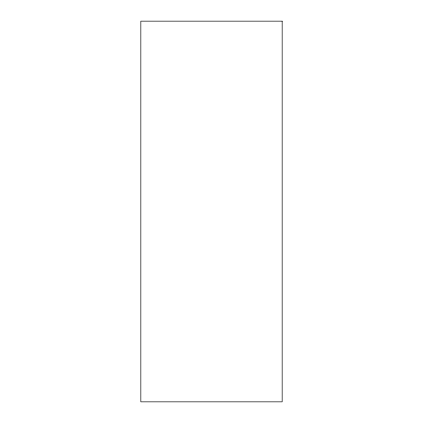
<?xml version="1.0" encoding="UTF-8"?>
<svg xmlns="http://www.w3.org/2000/svg" width="423" height="423" viewBox="0 0 423 423"><rect width="100%" height="100%" fill="white"/><g stroke="black" fill="none" stroke-linecap="round" stroke-linejoin="round"><path stroke-width="0.63" d="M282.162 21.15L140.838 21.15L140.838 401.85L282.162 401.85L282.162 21.15"/></g></svg>
